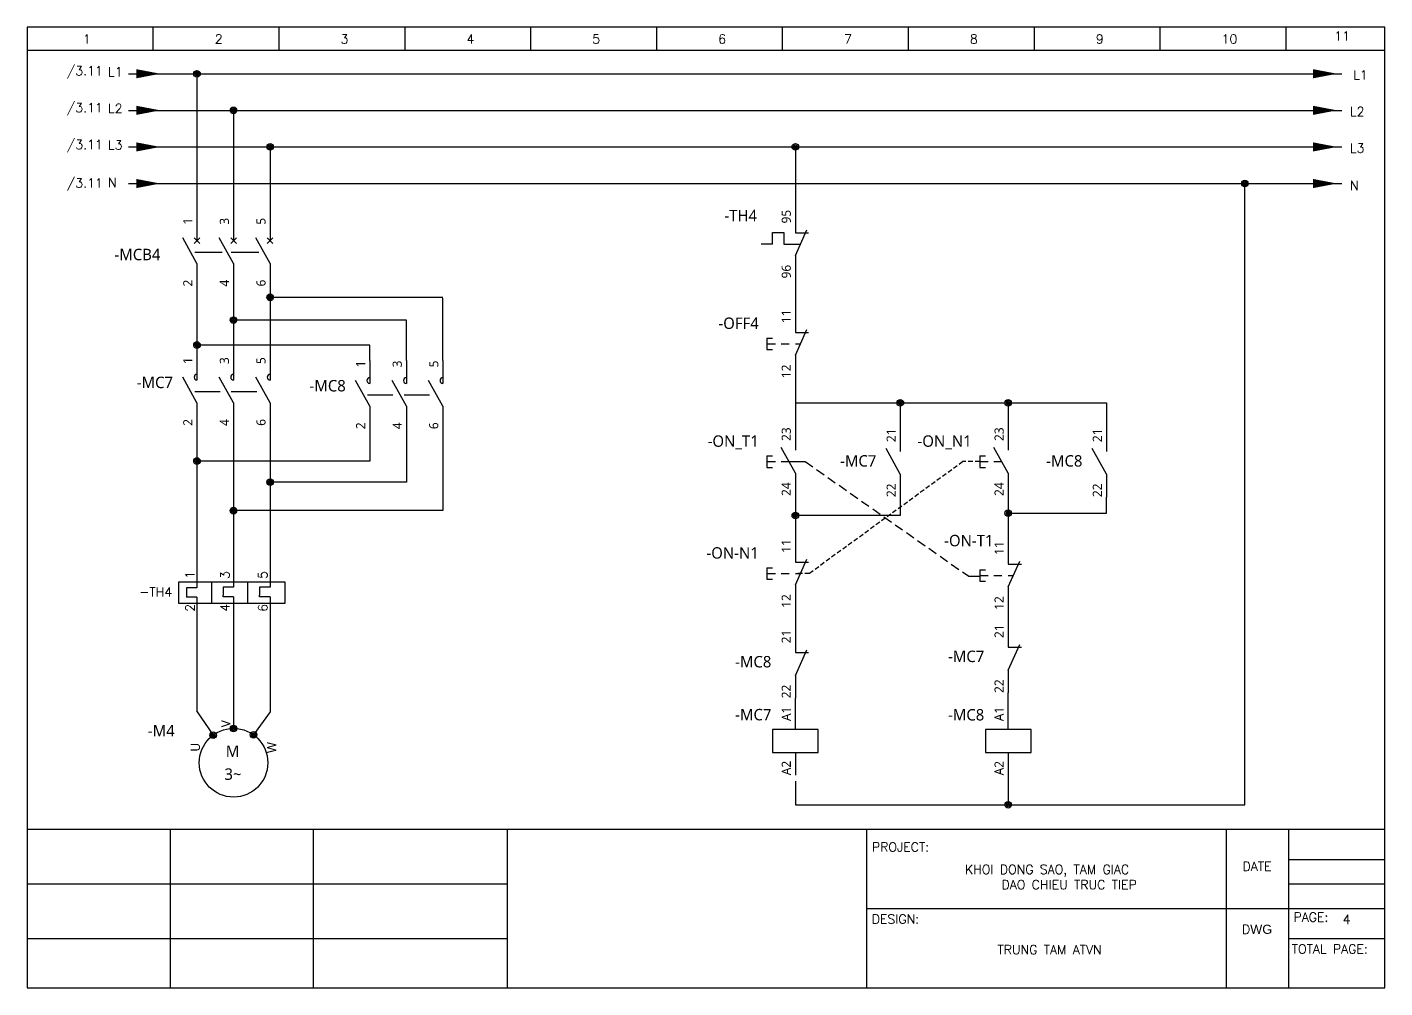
# Model space of a CAD drawing. Header units: millimetres. Extents: x -945625 to 316, y 6 to 533140.
# Drawn here: x -944585.9 to -944288.9, y 532930 to 533140 of the extents above; entities that cross this region are included whole.
import ezdxf
from ezdxf.enums import TextEntityAlignment as Align

# ---------------------------------------------------------------- set-up
doc = ezdxf.new("R2010")
doc.units = ezdxf.units.MM
doc.header["$LTSCALE"] = 4
doc.linetypes.add('DASHED', pattern=[0.75, 0.5, -0.25])
for name, color, linetype in [('MISC', 2, 'Continuous'), ('PHA_A', 1, 'Continuous'), ('PHA_B', 2, 'Continuous'), ('PHA_C', 5, 'Continuous'), ('PHA_N', 7, 'Continuous'), ('RED_2.5mm^2', 1, 'Continuous'), ('SYMS', 7, 'Continuous'), ('TAGS', 51, 'Continuous'), ('TERMS', 4, 'Continuous'), ('THIET_BI', 4, 'Continuous')]:
    doc.layers.add(name, color=color, linetype=linetype)
doc.styles.get("Standard").update_dxf_attribs({"font": 'simplex.shx', "height": 2, "bigfont": '@extfont2.shx'})
doc.styles.add('WD_IEC', font='')
doc.styles.get('WD_IEC').set_extended_font_data('Meiryo UI')

# ---------------------------------------------------------------- blocks, each defined once
blk = doc.blocks.new('WDDOT')
for radius in [0.72, 0.449, 0.223]:
    blk.add_circle((0, 0), radius)
blk = doc.blocks.new('VCB1')
for p, q in [((0, 7.5), (0, 2.5)), ((0, -2.5), (-3.12, 3.12)), ((0.62, 1.88), (-0.62, 3.12)), ((-0.62, 1.88), (0.62, 3.12)), ((0, -2.5), (0, -7.5))]:
    blk.add_line(p, q)
at = {"style": 'WD_IEC'}
for tag, p in [('INST', (-8, 5.25)), ('LOC', (-8, 1.75)), ('TAG1', (-8, -1.75)), ('RATING1', (-8, -6.35)), ('DESC1', (-8, -14.35)), ('DESC2', (-8, -17.85)), ('DESC3', (-8, -21.35))]:
    blk.add_attdef(tag, text='', height=2.5, dxfattribs=at).set_placement(p, align=Align.RIGHT)
blk.add_attdef('TERM01', text='', height=2, rotation=90, dxfattribs=at).set_placement((-1, 7.5), align=Align.RIGHT)
at = {"style": 'WD_IEC', "flags": 1}
for tag, p, height in [('X2TERM01', (0, 7.5), 0.32), ('MFG', (2.75, 6.5), 1.5), ('CAT', (2.75, 4), 1.5), ('X4LINK', (-2, 0), 0.32), ('X1LINK', (-0.5, 0), 0.32), ('X8TERM02', (0, -7.5), 0.32), ('ASSYCODE', (1, -9), 1), ('CATDESC', (1, -12), 1), ('FAMILY', (1, -10.5), 1), ('CONTACT', (1, -13.5), 1), ('COMMON', (2.25, -14.75), 1)]:
    blk.add_attdef(tag, p, '', height=height, dxfattribs=at)
at = {"style": 'WD_IEC'}
blk.add_attdef('TERM02', (-1, -7.5), '', height=2, rotation=90, dxfattribs=at)
at = {"lineweight": 15, "style": 'WD_IEC'}
blk.add_attdef('XREF', text='', height=2.5, dxfattribs=at).set_placement((-8, -10.35), align=Align.RIGHT)
blk = doc.blocks.new('VCB2')
for p, q in [((0, 7.5), (0, 2.5)), ((0, -2.5), (-3.12, 3.12)), ((0.62, 1.88), (-0.62, 3.12)), ((-0.62, 1.88), (0.62, 3.12)), ((0, -2.5), (0, -7.5))]:
    blk.add_line(p, q)
at = {"style": 'WD_IEC'}
blk.add_attdef('TERM01', text='', height=2, rotation=90, dxfattribs=at).set_placement((-1, 7.5), align=Align.RIGHT)
at = {"style": 'WD_IEC', "flags": 1}
for tag, p, height in [('X2TERM01', (0, 7.5), 0.32), ('X4LINK', (-2.5, 0), 0.32), ('X1LINK', (-0.5, 0), 0.32), ('X8TERM02', (0, -7.5), 0.32), ('FAMILY', (1, -10.5), 1), ('CONTACT', (1, -13.5), 1)]:
    blk.add_attdef(tag, p, '', height=height, dxfattribs=at)
at = {"style": 'WD_IEC'}
for tag, p in [('INST', (-8, 2.65)), ('LOC', (-8, -0.35)), ('TAG2', (-8, -3.35)), ('DESC1', (-8, -13.35)), ('DESC2', (-8, -16.35)), ('DESC3', (-8, -19.35))]:
    blk.add_attdef(tag, text='', height=2.5, dxfattribs=at).set_placement(p, align=Align.RIGHT)
blk.add_attdef('TERM02', (-1, -7.5), '', height=2, rotation=90, dxfattribs=at)
at = {"style": 'WD_IEC', "flags": 1}
blk.add_attdef('RATING1', text='', height=2.5, dxfattribs=at).set_placement((-8, -6.35), align=Align.RIGHT)
at = {"lineweight": 15, "style": 'WD_IEC'}
blk.add_attdef('XREF', text='', height=2.5, dxfattribs=at).set_placement((-8, -10.35), align=Align.RIGHT)
blk = doc.blocks.new('VMS21P')
for p, q in [((0, 7.5), (0, 2.5)), ((0, -2.5), (-3.12, 3.12)), ((0, -2.5), (0, -7.5))]:
    blk.add_line(p, q)
blk.add_arc((0, 3.12), 0.625, 90, 270)
at = {"style": 'WD_IEC'}
for tag, p in [('INST', (-5.25, 6.75)), ('LOC', (-5.25, 3.75)), ('TAG2', (-5.25, 0.75)), ('XREF', (-5.25, -3.75)), ('DESC1', (-5.25, -6.75)), ('DESC2', (-5.25, -9.75)), ('DESC3', (-5.25, -12.75))]:
    blk.add_attdef(tag, text='', height=2.5, dxfattribs=at).set_placement(p, align=Align.RIGHT)
blk.add_attdef('TERM01', text='', height=2, rotation=90, dxfattribs=at).set_placement((-1, 7.5), align=Align.RIGHT)
at = {"style": 'WD_IEC', "flags": 1}
for tag, p, height in [('X2TERM01', (0, 7.5), 0.32), ('X4LINK', (-2.91, 0), 0.32), ('X1LINK', (-0.5, 0), 0.32), ('CONTACT', (4, -3.5), 1), ('FAMILY', (4, -5), 1), ('X8TERM02', (0, -7.5), 0.32)]:
    blk.add_attdef(tag, p, '', height=height, dxfattribs=at)
at = {"style": 'WD_IEC'}
blk.add_attdef('TERM02', (-1, -7.5), '', height=2, rotation=90, dxfattribs=at)
blk = doc.blocks.new('RLN')
for p, q in [((0, 0.66), (0, -0.66)), ((0, 0.66), (0, -0.66)), ((3.2, 0.66), (3.2, -4.06)), ((8.01, 0.66), (8, -0.55)), ((8.01, 0.66), (8, -0.55)), ((11.07, 0.66), (11.07, -4.06)), ((16.01, 0.66), (16, -0.55)), ((16.01, 0.66), (16, -0.55)), ((0, -0.66), (-2.31, -0.66)), ((-2.31, -0.66), (-2.31, -2.38)), ((-2.31, -2.38), (-2.31, -2.74)), ((-0.01, -2.74), (-2.31, -2.74)), ((-0.01, -2.74), (-0.01, -4.06)), ((8, -0.55), (5.7, -0.55)), ((5.7, -0.55), (5.7, -2.27)), ((5.7, -2.64), (5.7, -2.27)), ((7.99, -2.64), (5.7, -2.64)), ((7.99, -2.64), (7.99, -3.95)), ((16, -0.55), (13.7, -0.55)), ((13.7, -0.55), (13.7, -2.27)), ((13.7, -2.64), (13.7, -2.27)), ((15.99, -2.64), (13.7, -2.64)), ((15.99, -2.64), (15.99, -3.95)), ((7.99, -3.95), (7.99, -4.06)), ((15.99, -3.95), (15.99, -4.06))]:
    blk.add_line(p, q)
blk.add_lwpolyline([(-3.99, 0.66), (19.24, 0.66), (19.24, -4.06), (-3.99, -4.06)], close=True)
at = {"layer": 'RED_2.5mm^2'}
blk.add_line((-0.01, -2.74), (-0.01, -4.06), dxfattribs=at)
at = {"char_height": 2, "attachment_point": 1, "rotation": 90}
for s, insert in [('1', (-2.51, 1.27)), ('3', (5.12, 1.27)), ('5', (13.41, 1.27)), ('2', (-2.51, -5.9)), ('4', (5.12, -5.9)), ('6', (13.41, -5.9))]:
    blk.add_mtext_dynamic_manual_height_columns(s, width=2.0169, gutter_width=10, heights=[0], dxfattribs=dict(at, insert=insert))
at = {"layer": 'TAGS'}
blk.add_attdef('-TH1', (-12.63, -2.57), '', height=2, dxfattribs=at)
blk = doc.blocks.new('VMO13')
blk.add_circle((0, 0), 7.5)
at = {"style": 'WD_IEC'}
for tag, p in [('INST', (-12.88, 12.75)), ('LOC', (-12.88, 9.25)), ('TAG1', (-12.88, 5.75)), ('DESC1', (-12.88, 1.5)), ('DESC2', (-12.88, -2)), ('DESC3', (-12.88, -5.5)), ('RATING1', (-12.88, -9)), ('RATING2', (-12.88, -12.5)), ('RATING3', (-12.88, -16)), ('RATING4', (-12.95, -19.58))]:
    blk.add_attdef(tag, text='', height=2.5, dxfattribs=at).set_placement(p, align=Align.RIGHT)
blk.add_attdef('TERM02', (-0.69, 7.75), '', height=2, rotation=90, dxfattribs=at)
at = {"style": 'WD_IEC', "flags": 1}
for tag, p, height in [('MFG', (12.75, 9), 1.5), ('X2TERM02', (0, 7.5), 0.32), ('CAT', (12.75, 6.5), 1.5), ('X0TERM01', (-6.4, 3.9), 0.32), ('X0TERM03', (6.4, 3.9), 0.32), ('X4LINK', (-7.5, 0), 0.32), ('X1LINK', (7.5, 0), 0.32), ('X8TERM04', (0, -7.5), 0.32), ('ASSYCODE', (1, -9), 1), ('CATDESC', (1, -12), 1), ('FAMILY', (1, -10.5), 1)]:
    blk.add_attdef(tag, p, '', height=height, dxfattribs=at)
at = {"style": 'WD_IEC'}
for tag, p in [('TERM01', (-7.35, 4.34)), ('TERM03', (9.35, 4.53)), ('TERM04', (-0.59, -7.92))]:
    blk.add_attdef(tag, text='', height=2, rotation=90, dxfattribs=at).set_placement(p, align=Align.RIGHT)
for tag, p in [('M', (-0.22, 1.27)), ('3~', (-0.12, -3.73))]:
    blk.add_attdef(tag, text='', height=2.5, dxfattribs=at).set_placement(p, align=Align.CENTER)
at = {"lineweight": 15, "style": 'WD_IEC'}
blk.add_attdef('XREF', text='', height=2.5, dxfattribs=at).set_placement((-13.19, -22.86), align=Align.RIGHT)
blk = doc.blocks.new('VTS12S59C')
for p, q in [((0, 7.5), (0, 2.5)), ((0, -2.5), (2.5, 3.13)), ((-4.99, 0.01), (-7.49, 0.01)), ((-4.99, 0.01), (-4.99, 2.51)), ((-4.99, 2.51), (-2.49, 2.51)), ((-2.49, 2.51), (-2.49, 0.01)), ((-2.49, 0.01), (1.12, 0.01)), ((0, 2.5), (2.87, 2.5)), ((0, -2.5), (0, -7.5))]:
    blk.add_line(p, q)
at = {"style": 'WD_IEC'}
for tag, p in [('INST', (-8.39, 10.99)), ('LOC', (-8.39, 7.99)), ('TAG1', (-8.39, 4.99)), ('DESC1', (-8.39, -8.12)), ('DESC2', (-8.39, -11.12)), ('DESC3', (-8.39, -14.12))]:
    blk.add_attdef(tag, text='', height=2.5, dxfattribs=at).set_placement(p, align=Align.RIGHT)
blk.add_attdef('TERM01', text='', height=2, rotation=90, dxfattribs=at).set_placement((-1, 7.5), align=Align.RIGHT)
at = {"style": 'WD_IEC', "flags": 1}
for tag, p, height in [('X2TERM01', (0, 7.5), 0.32), ('MFG', (-12.33, 1.56), 1.5), ('CONTACT', (3.55, 1.98), 1), ('CAT', (-12.33, -1.01), 1.5), ('X4LINK', (-7.49, 0), 0.32), ('X1LINK', (1.81, 0), 0.32), ('COMMON', (4.8, 0.73), 1), ('ASSYCODE', (1, -4), 1), ('FAMILY', (1, -5.5), 1), ('X8TERM02', (0, -7.5), 0.32), ('CATDESC', (1, -7), 1)]:
    blk.add_attdef(tag, p, '', height=height, dxfattribs=at)
at = {"style": 'WD_IEC'}
blk.add_attdef('TERM02', (-1, -7.5), '', height=2, rotation=90, dxfattribs=at)
at = {"lineweight": 15, "style": 'WD_IEC'}
blk.add_attdef('XREF', text='', height=2.5, dxfattribs=at).set_placement((-8.39, -5.12), align=Align.RIGHT)
at = {"style": 'WD_IEC', "width": 0.9}
blk.add_attdef('WDTAGALT', text='', height=2.5, dxfattribs=at).set_placement((-8.39, -17.12), align=Align.RIGHT)
blk = doc.blocks.new('VPB12')
for p, q in [((0, 7.5), (0, 2.5)), ((0, -2.5), (2.5, 3.12)), ((-6.25, 1.25), (-6.25, -1.25)), ((-6.25, 1.25), (-5, 1.25)), ((-6.25, 0), (-4.38, 0)), ((-3.12, 0), (-1.39, 0)), ((0, 2.5), (2.87, 2.5)), ((0, 0), (1.11, 0)), ((-6.25, -1.25), (-5, -1.25)), ((0, -2.5), (0, -7.5))]:
    blk.add_line(p, q)
at = {"style": 'WD_IEC'}
for tag, p in [('INST', (-8, 10.25)), ('LOC', (-8, 6.75)), ('TAG1', (-8, 3.25)), ('DESC1', (-8, -10.35)), ('DESC2', (-8, -13.85)), ('DESC3', (-8, -17.35))]:
    blk.add_attdef(tag, text='', height=2.5, dxfattribs=at).set_placement(p, align=Align.RIGHT)
blk.add_attdef('TERM01', text='', height=2, rotation=90, dxfattribs=at).set_placement((-1, 7.5), align=Align.RIGHT)
at = {"style": 'WD_IEC', "flags": 1}
for tag, p, height in [('X2TERM01', (0, 7.5), 0.32), ('CONTACT', (0.5, 4.5), 1), ('COMMON', (1.75, 3.25), 1), ('X1LINK', (1.5, 0), 0.32), ('ASSYCODE', (1, -4), 1), ('FAMILY', (1, -5.5), 1), ('X8TERM02', (0, -7.5), 0.32), ('CATDESC', (1, -7), 1)]:
    blk.add_attdef(tag, p, '', height=height, dxfattribs=at)
at = {"style": 'WD_IEC', "flags": 9}
for tag, p in [('MFG', (-8.5, -0.25)), ('CAT', (-8.5, -2.75))]:
    blk.add_attdef(tag, text='', height=1.5, dxfattribs=at).set_placement(p, align=Align.RIGHT)
at = {"style": 'WD_IEC'}
blk.add_attdef('TERM02', (-1, -7.5), '', height=2, rotation=90, dxfattribs=at)
at = {"lineweight": 15, "style": 'WD_IEC'}
blk.add_attdef('XREF', text='', height=2.5, dxfattribs=at).set_placement((-8, -6.35), align=Align.RIGHT)
blk = doc.blocks.new('VPB11')
for p, q in [((0, 7.5), (0, 2.5)), ((0, -2.5), (-3.125, 3.125)), ((-6.25, 1.25), (-6.25, -1.25)), ((-6.25, 1.25), (-5, 1.25)), ((-6.25, 0), (-4.375, 0)), ((-3.125, 0), (-1.389, 0)), ((-6.25, -1.25), (-5, -1.25)), ((0, -2.5), (0, -7.5))]:
    blk.add_line(p, q)
at = {"style": 'WD_IEC'}
for tag, p in [('INST', (-8, 10.25)), ('LOC', (-8, 6.75)), ('TAG1', (-8, 3.25)), ('DESC1', (-8, -10.35)), ('DESC2', (-8, -13.85)), ('DESC3', (-8, -17.35))]:
    blk.add_attdef(tag, text='', height=2.5, dxfattribs=at).set_placement(p, align=Align.RIGHT)
blk.add_attdef('TERM01', text='', height=2, rotation=90, dxfattribs=at).set_placement((-1, 7.5), align=Align.RIGHT)
at = {"style": 'WD_IEC', "flags": 1}
for tag, p, height in [('X2TERM01', (0, 7.5), 0.32), ('CONTACT', (0.5, 4.5), 1), ('COMMON', (1.75, 3.25), 1), ('X1LINK', (0, 0), 0.32), ('ASSYCODE', (1, -4), 1), ('FAMILY', (1, -5.5), 1), ('X8TERM02', (0, -7.5), 0.32), ('CATDESC', (1, -7), 1)]:
    blk.add_attdef(tag, p, '', height=height, dxfattribs=at)
at = {"style": 'WD_IEC', "flags": 9}
for tag, p in [('MFG', (-8.5, -0.25)), ('CAT', (-8.5, -2.75))]:
    blk.add_attdef(tag, text='', height=1.5, dxfattribs=at).set_placement(p, align=Align.RIGHT)
at = {"style": 'WD_IEC'}
blk.add_attdef('TERM02', (-1, -7.5), '', height=2, rotation=90, dxfattribs=at)
at = {"lineweight": 15, "style": 'WD_IEC'}
blk.add_attdef('XREF', text='', height=2.5, dxfattribs=at).set_placement((-8, -6.35), align=Align.RIGHT)
blk = doc.blocks.new('VCR21')
for p, q in [((0, 7.5), (0, 2.5)), ((0, -2.5), (-3.12, 3.12)), ((0, -2.5), (0, -7.5))]:
    blk.add_line(p, q)
at = {"style": 'WD_IEC'}
for tag, p in [('INST', (-5.25, 6.75)), ('LOC', (-5.25, 3.75)), ('TAG2', (-5.25, 0.75)), ('XREF', (-5.25, -3.75)), ('DESC1', (-5.25, -6.75)), ('DESC2', (-5.25, -9.75)), ('DESC3', (-5.25, -12.75))]:
    blk.add_attdef(tag, text='', height=2.5, dxfattribs=at).set_placement(p, align=Align.RIGHT)
blk.add_attdef('TERM01', text='', height=2, rotation=90, dxfattribs=at).set_placement((-1, 7.5), align=Align.RIGHT)
at = {"style": 'WD_IEC', "flags": 1}
for tag, p, height in [('X2TERM01', (0, 7.5), 0.32), ('X4LINK', (-2.75, 0), 0.32), ('X1LINK', (-0.5, 0), 0.32), ('CONTACT', (4, -3.5), 1), ('FAMILY', (4, -5), 1), ('COMMON', (5.25, -4.75), 1), ('X8TERM02', (0, -7.5), 0.32)]:
    blk.add_attdef(tag, p, '', height=height, dxfattribs=at)
at = {"style": 'WD_IEC'}
blk.add_attdef('TERM02', (-1, -7.5), '', height=2, rotation=90, dxfattribs=at)
blk = doc.blocks.new('VCR1')
for p, q in [((0, 2.5), (0, 7.5)), ((0, -2.5), (0, -7.5))]:
    blk.add_line(p, q)
blk.add_lwpolyline([(-5, 2.5), (-5, -2.5), (5, -2.5), (5, 2.5)], close=True)
at = {"style": 'WD_IEC'}
for tag, p in [('INST', (-5.25, 11.5)), ('LOC', (-5.25, 8)), ('TAG1', (-5.25, 4.5)), ('DESC1', (-5.25, -6.85)), ('DESC2', (-5.25, -10.35)), ('DESC3', (-5.25, -13.85))]:
    blk.add_attdef(tag, text='', height=2.5, dxfattribs=at).set_placement(p, align=Align.RIGHT)
blk.add_attdef('TERM01', text='', height=2, rotation=90, dxfattribs=at).set_placement((-1, 7.5), align=Align.RIGHT)
at = {"style": 'WD_IEC', "flags": 1}
for tag, p, height in [('X2TERM01', (0, 7.5), 0.32), ('X4LINK', (-5, 0), 0.32), ('X1LINK', (5, 0), 0.32), ('ASSYCODE', (1, -4), 1), ('FAMILY', (1, -5.5), 1), ('X8TERM02', (0, -7.5), 0.32), ('CATDESC', (1, -7), 1)]:
    blk.add_attdef(tag, p, '', height=height, dxfattribs=at)
at = {"style": 'WD_IEC', "flags": 9}
for tag, p in [('MFG', (-6, 1)), ('CAT', (-6, -1.5))]:
    blk.add_attdef(tag, text='', height=1.5, dxfattribs=at).set_placement(p, align=Align.RIGHT)
at = {"style": 'WD_IEC'}
blk.add_attdef('TERM02', (-1, -7.5), '', height=2, rotation=90, dxfattribs=at)
at = {"lineweight": 9, "style": 'WD_IEC'}
for tag, p in [('NO', (-5.5, -16.5)), ('NC', (-5.5, -20))]:
    blk.add_attdef(tag, text='', height=2.5, dxfattribs=at).set_placement(p, align=Align.TOP_RIGHT)
for tag, p in [('XREFNO', (-4, -16.5)), ('XREFNC', (-4, -20))]:
    blk.add_attdef(tag, text='', height=2.5, dxfattribs=at).set_placement(p, align=Align.TOP_LEFT)
blk = doc.blocks.new('VCR22')
for p, q in [((0, 7.5), (0, 2.5)), ((0, -2.5), (2.5, 3.12)), ((0, 2.5), (2.87, 2.5)), ((0, -2.5), (0, -7.5))]:
    blk.add_line(p, q)
at = {"style": 'WD_IEC'}
for tag, p in [('INST', (-5.25, 5.25)), ('LOC', (-5.25, 2.25)), ('TAG2', (-5.25, -0.75)), ('XREF', (-5.25, -3.75)), ('DESC1', (-5.25, -6.75)), ('DESC2', (-5.25, -9.75)), ('DESC3', (-5.25, -12.75))]:
    blk.add_attdef(tag, text='', height=2.5, dxfattribs=at).set_placement(p, align=Align.RIGHT)
blk.add_attdef('TERM01', text='', height=2, rotation=90, dxfattribs=at).set_placement((-1, 7.5), align=Align.RIGHT)
at = {"style": 'WD_IEC', "flags": 1}
for tag, p, height in [('X2TERM01', (0, 7.5), 0.32), ('X4LINK', (-0.55, 0), 0.32), ('X1LINK', (1.92, 0), 0.32), ('CONTACT', (4, -3.5), 1), ('FAMILY', (4, -5), 1), ('COMMON', (5.25, -4.75), 1), ('X8TERM02', (0, -7.5), 0.32)]:
    blk.add_attdef(tag, p, '', height=height, dxfattribs=at)
at = {"style": 'WD_IEC'}
blk.add_attdef('TERM02', (-1, -7.5), '', height=2, rotation=90, dxfattribs=at)

msp = doc.modelspace()

# ---------------------------------------------------------------- linework, layer by layer
for p, q in [((-944288.93, 533140), (-944585.93, 533140)), ((-944585.93, 533140), (-944585.93, 532930)), ((-944558.4, 533140), (-944558.4, 533134.88)), ((-944530.86, 533140), (-944530.86, 533134.88)), ((-944503.33, 533140), (-944503.33, 533134.88)), ((-944475.8, 533140), (-944475.8, 533134.88)), ((-944448.27, 533140), (-944448.27, 533134.88)), ((-944420.74, 533140), (-944420.74, 533134.88)), ((-944393.21, 533140), (-944393.21, 533134.88)), ((-944365.67, 533140), (-944365.67, 533134.88)), ((-944338.14, 533140), (-944338.14, 533134.88)), ((-944310.61, 533140), (-944310.61, 533134.88)), ((-944288.93, 532930), (-944288.93, 533140)), ((-944288.93, 533134.88), (-944585.93, 533134.88)), ((-944419.27, 533045.02), (-944415.7, 533045.02)), ((-944379.96, 533019.96), (-944377.56, 533019.96)), ((-944585.93, 532964.66), (-944288.93, 532964.66)), ((-944554.63, 532964.66), (-944554.63, 532930)), ((-944523.34, 532964.66), (-944523.34, 532930)), ((-944480.86, 532930), (-944480.86, 532964.66)), ((-944402.22, 532930), (-944402.22, 532964.66)), ((-944323.59, 532930), (-944323.59, 532964.66)), ((-944310, 532964.66), (-944310, 532930)), ((-944310, 532958.08), (-944288.93, 532958.08)), ((-944585.93, 532952.71), (-944480.86, 532952.71)), ((-944310, 532952.71), (-944288.93, 532952.71)), ((-944402.22, 532947.33), (-944323.59, 532947.33)), ((-944323.59, 532947.33), (-944306.47, 532947.33)), ((-944306.47, 532947.33), (-944288.93, 532947.33)), ((-944585.93, 532940.75), (-944480.86, 532940.75)), ((-944310, 532940.75), (-944288.93, 532940.75)), ((-944585.93, 532930), (-944288.93, 532930))]:
    msp.add_line(p, q)
at = {"linetype": 'DASHED'}
msp.add_line((-944415.7, 533045.02), (-944379.96, 533019.96), dxfattribs=at)
at = {"linetype": 'DASHED', "ltscale": 0.5}
for p, q in [((-944381.25, 533045.02), (-944414.82, 533020.57)), ((-944377.56, 533045.02), (-944381.25, 533045.02)), ((-944414.82, 533020.57), (-944417.33, 533020.57))]:
    msp.add_line(p, q, dxfattribs=at)
at = {"layer": 'PHA_A'}
for p, q in [((-944548.78, 533130.54), (-944548.78, 533098.31)), ((-944563.75, 533129.82), (-944298.36, 533129.82)), ((-944548.78, 533083.31), (-944548.78, 533067.85)), ((-944510.98, 533070.52), (-944548.74, 533070.52)), ((-944510.98, 533067.12), (-944510.98, 533070.52)), ((-944548.78, 533052.85), (-944548.78, 533037.38)), ((-944510.98, 533052.12), (-944510.98, 533045.16)), ((-944548.78, 533045.11), (-944548.78, 533033.61)), ((-944510.98, 533045.16), (-944548.72, 533045.16)), ((-944548.78, 533037.38), (-944548.78, 533028.2)), ((-944548.79, 533014.04), (-944548.79, 532990.32)), ((-944548.87, 532990.54), (-944545.26, 532985.21))]:
    msp.add_line(p, q, dxfattribs=at)
for points in [[(-944556.8, 533129.82, 0, 2, 0), (-944562.06, 533129.82, 2, 2, 0)], [(-944299.38, 533129.82, 0, 2, 0), (-944304.64, 533129.82, 2, 2, 0)]]:
    msp.add_lwpolyline(points, format="xyseb", dxfattribs=at)
at = {"layer": 'PHA_B'}
for p, q in [((-944563.75, 533121.82), (-944298.36, 533121.82)), ((-944540.78, 533122.54), (-944540.78, 533098.31)), ((-944540.78, 533083.31), (-944540.78, 533067.85)), ((-944502.98, 533075.98), (-944540.54, 533075.98)), ((-944502.98, 533067.12), (-944502.98, 533075.98)), ((-944540.78, 533052.85), (-944540.78, 533036.28)), ((-944494.98, 533052.12), (-944494.98, 533034.31)), ((-944540.78, 533037.38), (-944540.78, 533028.2)), ((-944494.98, 533034.31), (-944540.79, 533034.31)), ((-944540.78, 533028.2), (-944540.78, 533018.76)), ((-944540.78, 533014.04), (-944540.78, 532986.7))]:
    msp.add_line(p, q, dxfattribs=at)
for points in [[(-944556.8, 533121.82, 0, 2, 0), (-944562.06, 533121.82, 2, 2, 0)], [(-944299.38, 533121.82, 0, 2, 0), (-944304.64, 533121.82, 2, 2, 0)]]:
    msp.add_lwpolyline(points, format="xyseb", dxfattribs=at)
at = {"layer": 'PHA_C'}
for p, q in [((-944563.75, 533113.82), (-944298.36, 533113.82)), ((-944532.78, 533114.54), (-944532.78, 533098.31)), ((-944417.88, 533113.82), (-944417.88, 533100.07)), ((-944532.78, 533083.31), (-944532.78, 533067.85)), ((-944417.88, 533085.07), (-944417.88, 533078.28)), ((-944494.98, 533080.94), (-944532.71, 533080.94)), ((-944494.98, 533067.12), (-944494.98, 533080.77)), ((-944417.88, 533063.28), (-944417.88, 533052.52)), ((-944417.88, 533057.9), (-944394.92, 533057.9)), ((-944394.92, 533057.9), (-944394.92, 533052.27)), ((-944394.92, 533057.9), (-944371.31, 533057.9)), ((-944371.31, 533057.9), (-944371.31, 533052.52)), ((-944371.31, 533057.9), (-944349.83, 533057.9)), ((-944349.83, 533057.9), (-944349.83, 533052.27)), ((-944532.78, 533052.85), (-944532.78, 533037.38)), ((-944502.98, 533052.12), (-944502.98, 533040.53)), ((-944502.98, 533040.53), (-944532.73, 533040.53)), ((-944532.78, 533037.38), (-944532.78, 533028.2)), ((-944417.88, 533037.52), (-944417.88, 533028.07)), ((-944394.92, 533037.27), (-944394.92, 533033.27)), ((-944371.31, 533037.52), (-944371.31, 533026.73)), ((-944349.83, 533033.76), (-944349.83, 533037.27)), ((-944394.92, 533033.27), (-944417.88, 533033.27)), ((-944371.31, 533033.76), (-944349.83, 533033.76)), ((-944532.78, 533028.27), (-944532.78, 533018.76)), ((-944532.78, 533014.04), (-944532.78, 532990.32)), ((-944417.88, 533013.07), (-944417.88, 533008.29)), ((-944371.31, 533012.64), (-944371.31, 533009.46)), ((-944417.87, 532991.47), (-944417.88, 532993.29)), ((-944371.31, 532991.44), (-944371.31, 532994.46)), ((-944532.78, 532990.32), (-944536.4, 532985.29))]:
    msp.add_line(p, q, dxfattribs=at)
for points in [[(-944556.8, 533113.82, 0, 2, 0), (-944562.06, 533113.82, 2, 2, 0)], [(-944299.38, 533113.82, 0, 2, 0), (-944304.64, 533113.82, 2, 2, 0)]]:
    msp.add_lwpolyline(points, format="xyseb", dxfattribs=at)
at = {"layer": 'PHA_N'}
for p, q in [((-944563.75, 533105.82), (-944298.36, 533105.82)), ((-944319.55, 532970.03), (-944319.55, 533105.82)), ((-944371.31, 532976.44), (-944371.31, 532970.03)), ((-944417.87, 532975.21), (-944417.87, 532970.03)), ((-944417.87, 532970.03), (-944319.55, 532970.03))]:
    msp.add_line(p, q, dxfattribs=at)
for points in [[(-944556.8, 533105.82, 0, 2, 0), (-944562.06, 533105.82, 2, 2, 0)], [(-944299.42, 533105.82, 0, 2, 0), (-944304.68, 533105.82, 2, 2, 0)], [(-944299.38, 533105.82, 0, 2, 0), (-944304.64, 533105.82, 2, 2, 0)]]:
    msp.add_lwpolyline(points, format="xyseb", dxfattribs=at)
at = {"layer": 'RED_2.5mm^2'}
msp.add_line((-944548.78, 533028.27), (-944548.78, 533018.76), dxfattribs=at)
at = {"layer": 'THIET_BI'}
for points in [[(-944549.28, 533090.81), (-944543.28, 533090.81)], [(-944541.28, 533090.81), (-944535.28, 533090.81)], [(-944549.28, 533060.35), (-944543.69, 533060.35)], [(-944541.28, 533060.35), (-944535.69, 533060.35)], [(-944511.48, 533059.62), (-944505.9, 533059.62)], [(-944503.48, 533059.62), (-944497.9, 533059.62)]]:
    msp.add_lwpolyline(points, dxfattribs=at)

# ---------------------------------------------------------------- block references
at = {"layer": 'PHA_A'}
for p in [(-944548.78, 533129.82), (-944548.78, 533070.52), (-944548.78, 533045.16)]:
    msp.add_blockref('WDDOT', p, dxfattribs=at)
at = {"layer": 'PHA_B'}
for p in [(-944540.78, 533121.82), (-944540.78, 533075.98), (-944540.78, 533034.31)]:
    msp.add_blockref('WDDOT', p, dxfattribs=at)
at = {"layer": 'PHA_C'}
for p in [(-944532.78, 533113.82), (-944417.88, 533113.82), (-944532.78, 533080.94), (-944394.92, 533057.9), (-944371.31, 533057.9), (-944532.78, 533040.53), (-944417.88, 533033.27), (-944371.31, 533033.76)]:
    msp.add_blockref('WDDOT', p, dxfattribs=at)
at = {"layer": 'PHA_N'}
msp.add_blockref('WDDOT', (-944371.31, 532970.03), dxfattribs=at)
at = {"layer": 'SYMS'}
for p in [(-944319.55, 533105.82), (-944540.78, 532986.7), (-944545.26, 532985.21), (-944536.4, 532985.29)]:
    msp.add_blockref('WDDOT', p, dxfattribs=at)
at = {"layer": 'THIET_BI'}
ref = msp.add_blockref('VCB1', (-944548.78, 533090.81), dxfattribs=at)
ref.add_attrib('TERM02', '2', (-944549.78, 533083.31), dxfattribs={"layer": 'TERMS', "height": 2, "rotation": 90, "style": 'WD_IEC'})
ref.add_attrib('TERM01', '1', dxfattribs={"layer": 'TERMS', "height": 2, "rotation": 90, "style": 'WD_IEC'}).set_placement((-944549.78, 533098.31), align=Align.RIGHT)
ref.add_attrib('TAG1', '-MCB4', dxfattribs={"layer": 'TAGS', "height": 2.5, "style": 'WD_IEC'}).set_placement((-944556.78, 533089.06), align=Align.RIGHT)
ref = msp.add_blockref('VCB2', (-944540.78, 533090.81), dxfattribs=at)
ref.add_attrib('TERM02', '4', (-944541.78, 533083.31), dxfattribs={"layer": 'TERMS', "height": 2, "rotation": 90, "style": 'WD_IEC'})
ref.add_attrib('TERM01', '3', dxfattribs={"layer": 'TERMS', "height": 2, "rotation": 90, "style": 'WD_IEC'}).set_placement((-944541.78, 533098.31), align=Align.RIGHT)
ref = msp.add_blockref('VCB2', (-944532.78, 533090.81), dxfattribs=at)
ref.add_attrib('TERM02', '6', (-944533.78, 533083.31), dxfattribs={"layer": 'TERMS', "height": 2, "rotation": 90, "style": 'WD_IEC'})
ref.add_attrib('TERM01', '5', dxfattribs={"layer": 'TERMS', "height": 2, "rotation": 90, "style": 'WD_IEC'}).set_placement((-944533.78, 533098.31), align=Align.RIGHT)
ref = msp.add_blockref('VTS12S59C', (-944417.88, 533092.57), dxfattribs=at)
ref.add_attrib('TAG1', '-TH4', dxfattribs={"layer": 'TAGS', "height": 2.5, "style": 'WD_IEC'}).set_placement((-944426.27, 533097.56), align=Align.RIGHT)
ref.add_attrib('TERM02', '96', (-944418.88, 533085.07), dxfattribs={"layer": 'TERMS', "height": 2, "rotation": 90, "style": 'WD_IEC'})
ref.add_attrib('TERM01', '95', dxfattribs={"layer": 'TERMS', "height": 2, "rotation": 90, "style": 'WD_IEC'}).set_placement((-944418.88, 533100.07), align=Align.RIGHT)
ref = msp.add_blockref('VPB12', (-944417.88, 533070.78), dxfattribs=at)
ref.add_attrib('TERM02', '12', (-944418.88, 533063.28), dxfattribs={"layer": 'TERMS', "height": 2, "rotation": 90, "style": 'WD_IEC'})
ref.add_attrib('TERM01', '11', dxfattribs={"layer": 'TERMS', "height": 2, "rotation": 90, "style": 'WD_IEC'}).set_placement((-944418.88, 533078.28), align=Align.RIGHT)
ref.add_attrib('TAG1', '-OFF4', dxfattribs={"layer": 'TAGS', "height": 2.5, "style": 'WD_IEC'}).set_placement((-944425.88, 533074.03), align=Align.RIGHT)
ref = msp.add_blockref('VMS21P', (-944548.78, 533060.35), dxfattribs=at)
ref.add_attrib('TERM02', '2', (-944549.78, 533052.85), dxfattribs={"layer": 'TERMS', "height": 2, "rotation": 90, "style": 'WD_IEC'})
ref.add_attrib('TERM01', '1', dxfattribs={"layer": 'TERMS', "height": 2, "rotation": 90, "style": 'WD_IEC'}).set_placement((-944549.78, 533067.85), align=Align.RIGHT)
ref.add_attrib('TAG2', '-MC7', dxfattribs={"layer": 'TAGS', "height": 2.5, "style": 'WD_IEC'}).set_placement((-944554.03, 533061.1), align=Align.RIGHT)
ref = msp.add_blockref('VMS21P', (-944540.78, 533060.35), dxfattribs=at)
ref.add_attrib('TERM02', '4', (-944541.78, 533052.85), dxfattribs={"layer": 'TERMS', "height": 2, "rotation": 90, "style": 'WD_IEC'})
ref.add_attrib('TERM01', '3', dxfattribs={"layer": 'TERMS', "height": 2, "rotation": 90, "style": 'WD_IEC'}).set_placement((-944541.78, 533067.85), align=Align.RIGHT)
ref = msp.add_blockref('VMS21P', (-944532.78, 533060.35), dxfattribs=at)
ref.add_attrib('TERM02', '6', (-944533.78, 533052.85), dxfattribs={"layer": 'TERMS', "height": 2, "rotation": 90, "style": 'WD_IEC'})
ref.add_attrib('TERM01', '5', dxfattribs={"layer": 'TERMS', "height": 2, "rotation": 90, "style": 'WD_IEC'}).set_placement((-944533.78, 533067.85), align=Align.RIGHT)
ref = msp.add_blockref('VMS21P', (-944510.98, 533059.62), dxfattribs=at)
ref.add_attrib('TERM02', '2', (-944511.98, 533052.12), dxfattribs={"layer": 'TERMS', "height": 2, "rotation": 90, "style": 'WD_IEC'})
ref.add_attrib('TERM01', '1', dxfattribs={"layer": 'TERMS', "height": 2, "rotation": 90, "style": 'WD_IEC'}).set_placement((-944511.98, 533067.12), align=Align.RIGHT)
ref.add_attrib('TAG2', '-MC8', dxfattribs={"layer": 'TAGS', "height": 2.5, "style": 'WD_IEC'}).set_placement((-944516.23, 533060.37), align=Align.RIGHT)
ref = msp.add_blockref('VMS21P', (-944502.98, 533059.62), dxfattribs=at)
ref.add_attrib('TERM02', '4', (-944503.98, 533052.12), dxfattribs={"layer": 'TERMS', "height": 2, "rotation": 90, "style": 'WD_IEC'})
ref.add_attrib('TERM01', '3', dxfattribs={"layer": 'TERMS', "height": 2, "rotation": 90, "style": 'WD_IEC'}).set_placement((-944503.98, 533067.12), align=Align.RIGHT)
ref = msp.add_blockref('VMS21P', (-944494.98, 533059.62), dxfattribs=at)
ref.add_attrib('TERM02', '6', (-944495.98, 533052.12), dxfattribs={"layer": 'TERMS', "height": 2, "rotation": 90, "style": 'WD_IEC'})
ref.add_attrib('TERM01', '5', dxfattribs={"layer": 'TERMS', "height": 2, "rotation": 90, "style": 'WD_IEC'}).set_placement((-944495.98, 533067.12), align=Align.RIGHT)
ref = msp.add_blockref('VPB11', (-944417.88, 533045.02), dxfattribs=at)
ref.add_attrib('TERM02', '24', (-944418.88, 533037.52), dxfattribs={"layer": 'TERMS', "height": 2, "rotation": 90, "style": 'WD_IEC'})
ref.add_attrib('TERM01', '23', dxfattribs={"layer": 'TERMS', "height": 2, "rotation": 90, "style": 'WD_IEC'}).set_placement((-944418.88, 533052.52), align=Align.RIGHT)
ref.add_attrib('TAG1', '-ON_T1', dxfattribs={"layer": 'TAGS', "height": 2.5, "style": 'WD_IEC'}).set_placement((-944425.88, 533048.27), align=Align.RIGHT)
ref = msp.add_blockref('VCR21', (-944394.92, 533044.77), dxfattribs=at)
ref.add_attrib('TERM02', '22', (-944395.92, 533037.27), dxfattribs={"layer": 'TERMS', "height": 2, "rotation": 90, "style": 'WD_IEC'})
ref.add_attrib('TERM01', '21', dxfattribs={"layer": 'TERMS', "height": 2, "rotation": 90, "style": 'WD_IEC'}).set_placement((-944395.92, 533052.27), align=Align.RIGHT)
ref.add_attrib('TAG2', '-MC7', dxfattribs={"layer": 'TAGS', "height": 2.5, "style": 'WD_IEC'}).set_placement((-944400.17, 533043.94), align=Align.RIGHT)
ref = msp.add_blockref('VPB11', (-944371.31, 533045.02), dxfattribs=at)
ref.add_attrib('TERM02', '24', (-944372.31, 533037.52), dxfattribs={"layer": 'TERMS', "height": 2, "rotation": 90, "style": 'WD_IEC'})
ref.add_attrib('TERM01', '23', dxfattribs={"layer": 'TERMS', "height": 2, "rotation": 90, "style": 'WD_IEC'}).set_placement((-944372.31, 533052.52), align=Align.RIGHT)
ref.add_attrib('TAG1', '-ON_N1', dxfattribs={"layer": 'TAGS', "height": 2.5, "style": 'WD_IEC'}).set_placement((-944379.31, 533048.27), align=Align.RIGHT)
ref = msp.add_blockref('VCR21', (-944349.83, 533044.77), dxfattribs=at)
ref.add_attrib('TERM02', '22', (-944350.83, 533037.27), dxfattribs={"layer": 'TERMS', "height": 2, "rotation": 90, "style": 'WD_IEC'})
ref.add_attrib('TERM01', '21', dxfattribs={"layer": 'TERMS', "height": 2, "rotation": 90, "style": 'WD_IEC'}).set_placement((-944350.83, 533052.27), align=Align.RIGHT)
ref.add_attrib('TAG2', '-MC8', dxfattribs={"layer": 'TAGS', "height": 2.5, "style": 'WD_IEC'}).set_placement((-944355.08, 533043.94), align=Align.RIGHT)
ref = msp.add_blockref('VPB12', (-944371.31, 533020.14), dxfattribs=at)
ref.add_attrib('TERM02', '12', (-944372.31, 533012.64), dxfattribs={"layer": 'TERMS', "height": 2, "rotation": 90, "style": 'WD_IEC'})
ref.add_attrib('TERM01', '11', dxfattribs={"layer": 'TERMS', "height": 2, "rotation": 90, "style": 'WD_IEC'}).set_placement((-944372.31, 533027.64), align=Align.RIGHT)
ref.add_attrib('TAG1', '-ON-T1', dxfattribs={"layer": 'TAGS', "height": 2.5, "style": 'WD_IEC'}).set_placement((-944374.54, 533026.52), align=Align.RIGHT)
ref = msp.add_blockref('VPB12', (-944417.88, 533020.57), dxfattribs=at)
ref.add_attrib('TERM02', '12', (-944418.88, 533013.07), dxfattribs={"layer": 'TERMS', "height": 2, "rotation": 90, "style": 'WD_IEC'})
ref.add_attrib('TERM01', '11', dxfattribs={"layer": 'TERMS', "height": 2, "rotation": 90, "style": 'WD_IEC'}).set_placement((-944418.88, 533028.07), align=Align.RIGHT)
ref.add_attrib('TAG1', '-ON-N1', dxfattribs={"layer": 'TAGS', "height": 2.5, "style": 'WD_IEC'}).set_placement((-944425.88, 533023.82), align=Align.RIGHT)
msp.add_blockref('RLN', (-944548.78, 533018.11), dxfattribs=at).add_auto_attribs({'-TH1': '-TH4'})
ref = msp.add_blockref('VCR22', (-944417.88, 533000.79), dxfattribs=at)
ref.add_attrib('TERM02', '22', (-944418.88, 532993.29), dxfattribs={"layer": 'TERMS', "height": 2, "rotation": 90, "style": 'WD_IEC'})
ref.add_attrib('TERM01', '21', dxfattribs={"layer": 'TERMS', "height": 2, "rotation": 90, "style": 'WD_IEC'}).set_placement((-944418.88, 533008.29), align=Align.RIGHT)
ref.add_attrib('TAG2', '-MC8', dxfattribs={"layer": 'TAGS', "height": 2.5, "style": 'WD_IEC'}).set_placement((-944423.13, 533000.04), align=Align.RIGHT)
ref = msp.add_blockref('VCR22', (-944371.31, 533001.96), dxfattribs=at)
ref.add_attrib('TERM02', '22', (-944372.31, 532994.46), dxfattribs={"layer": 'TERMS', "height": 2, "rotation": 90, "style": 'WD_IEC'})
ref.add_attrib('TERM01', '21', dxfattribs={"layer": 'TERMS', "height": 2, "rotation": 90, "style": 'WD_IEC'}).set_placement((-944372.31, 533009.46), align=Align.RIGHT)
ref.add_attrib('TAG2', '-MC7', dxfattribs={"layer": 'TAGS', "height": 2.5, "style": 'WD_IEC'}).set_placement((-944376.56, 533001.21), align=Align.RIGHT)
ref = msp.add_blockref('VCR1', (-944417.87, 532983.97), dxfattribs=at)
ref.add_attrib('TERM02', 'A2', (-944418.87, 532976.47), dxfattribs={"layer": 'TERMS', "height": 2, "rotation": 90, "style": 'WD_IEC'})
ref.add_attrib('TERM01', 'A1', dxfattribs={"layer": 'TERMS', "height": 2, "rotation": 90, "style": 'WD_IEC'}).set_placement((-944418.87, 532991.47), align=Align.RIGHT)
ref.add_attrib('TAG1', '-MC7', dxfattribs={"layer": 'TAGS', "height": 2.5, "style": 'WD_IEC'}).set_placement((-944423.12, 532988.47), align=Align.RIGHT)
ref = msp.add_blockref('VCR1', (-944371.31, 532983.94), dxfattribs=at)
ref.add_attrib('TERM02', 'A2', (-944372.31, 532976.44), dxfattribs={"layer": 'TERMS', "height": 2, "rotation": 90, "style": 'WD_IEC'})
ref.add_attrib('TERM01', 'A1', dxfattribs={"layer": 'TERMS', "height": 2, "rotation": 90, "style": 'WD_IEC'}).set_placement((-944372.31, 532991.44), align=Align.RIGHT)
ref.add_attrib('TAG1', '-MC8', dxfattribs={"layer": 'TAGS', "height": 2.5, "style": 'WD_IEC'}).set_placement((-944376.56, 532988.44), align=Align.RIGHT)
ref = msp.add_blockref('VMO13', (-944540.78, 532979.2), dxfattribs=at)
ref.add_attrib('M', 'M', dxfattribs={"layer": 'MISC', "height": 2.5, "style": 'WD_IEC'}).set_placement((-944541, 532980.47), align=Align.CENTER)
ref.add_attrib('3~', '3~', dxfattribs={"layer": 'MISC', "height": 2.5, "style": 'WD_IEC'}).set_placement((-944540.9, 532975.47), align=Align.CENTER)
ref.add_attrib('TERM03', 'W', dxfattribs={"layer": 'TERMS', "height": 2, "rotation": 90, "style": 'WD_IEC'}).set_placement((-944531.43, 532983.73), align=Align.RIGHT)
ref.add_attrib('TERM02', 'V', (-944541.47, 532986.95), dxfattribs={"layer": 'TERMS', "height": 2, "rotation": 90, "style": 'WD_IEC'})
ref.add_attrib('TERM01', 'U', dxfattribs={"layer": 'TERMS', "height": 2, "rotation": 90, "style": 'WD_IEC'}).set_placement((-944548.13, 532983.54), align=Align.RIGHT)
ref.add_attrib('TAG1', '-M4', dxfattribs={"layer": 'TAGS', "height": 2.5, "style": 'WD_IEC'}).set_placement((-944553.65, 532984.95), align=Align.RIGHT)

# ---------------------------------------------------------------- texts
at = {"char_height": 2, "attachment_point": 1}
for s, width, insert in [('11', 5.6768, (-944299.99, 533139.06)), ('1', 5.6768, (-944573.73, 533138.41)), ('2', 5.6768, (-944544.88, 533138.41)), ('3', 5.6768, (-944517.35, 533138.41)), ('4', 5.6768, (-944489.82, 533138.41)), ('5', 5.6768, (-944462.29, 533138.41)), ('6', 5.6768, (-944434.76, 533138.41)), ('7', 5.6768, (-944407.23, 533138.41)), ('8', 5.6768, (-944379.69, 533138.41)), ('9', 5.6768, (-944352.16, 533138.41)), ('10', 5.6768, (-944324.63, 533138.41)), ('/3.11', 7.6434, (-944577.27, 533131.47)), ('L1', 7.5645, (-944568.23, 533131.24)), ('L1', 7.5645, (-944295.83, 533130.56)), ('/3.11', 7.6434, (-944577.27, 533123.41)), ('L2', 7.5645, (-944568.23, 533123.24)), ('L2', 7.5645, (-944296.56, 533122.56)), ('/3.11', 7.6434, (-944577.27, 533115.34)), ('L3', 7.5645, (-944568.23, 533115.24)), ('L3', 7.5645, (-944296.56, 533114.56)), ('/3.11', 7.6434, (-944577.27, 533106.93)), ('N', 7.5645, (-944568.23, 533107.06)), ('N', 7.5645, (-944296.56, 533106.38)), ('PROJECT:', 14.1535, (-944401.13, 532961.78)), ('KHOI DONG SAO, TAM GIAC \\P^IDAO CHIEU TRUC TIEP', 47.5887, (-944380.78, 532956.88)), ('DATE', 11.252, (-944320.06, 532957.55)), ('DESIGN:', 13.7325, (-944401.17, 532946.03)), ('PAGE:', 4.3997, (-944308.92, 532946.46)), ('4', 5.1976, (-944298.16, 532945.95)), ('D{\\fArial|b0|i0|c0|p34;WG}', 9.1082, (-944320.18, 532943.79)), ('TRUNG TAM ATVN', 55.3936, (-944373.67, 532939.34)), ('TOTAL PAGE:', 23.8477, (-944309.29, 532939.48))]:
    msp.add_mtext_dynamic_manual_height_columns(s, width=width, gutter_width=10, heights=[0], dxfattribs=dict(at, insert=insert))

doc.saveas('drawing.dxf')
